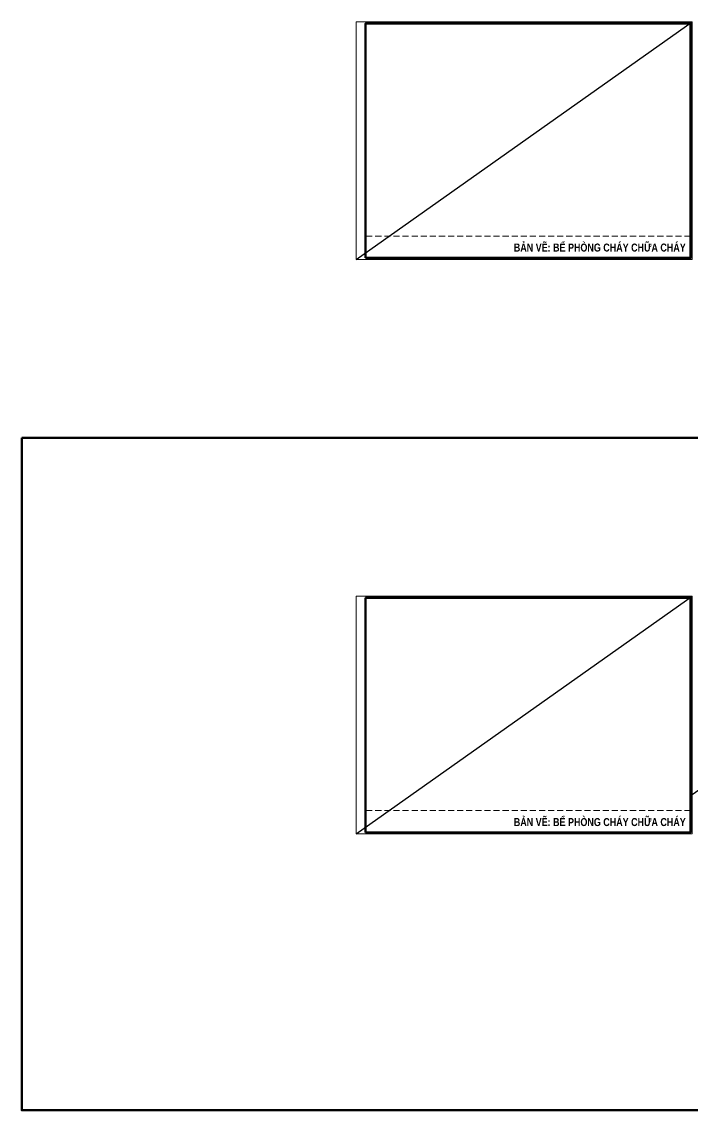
# Model space of a CAD drawing. Header units: millimetres. Extents: x 142758 to 365363, y -504867 to -415100.
# Drawn here: x 142758 to 198041, y -504867 to -415100 of the extents above; entities that cross this region are included whole.
import ezdxf
from ezdxf.enums import TextEntityAlignment as Align

# ---------------------------------------------------------------- set-up
doc = ezdxf.new("R2010")
doc.units = ezdxf.units.MM
doc.header["$LTSCALE"] = 20
doc.header["$MEASUREMENT"] = 0
doc.linetypes.add('HIDDEN', pattern=[0.375, 0.25, -0.125])
doc.layers.get('Defpoints').update_dxf_attribs({"color": 1})
doc.layers.add('0-Text', color=31, linetype='Continuous')
doc.layers.add('Khungten_LCDI', color=7, linetype='Continuous')
doc.layers.add('KCS_Plotter', color=11, linetype='Continuous', plot=False)
doc.layers.add('LC MANH DUT', color=35, linetype='HIDDEN', lineweight=5)
doc.layers.add('LC Net dam3', color=1, linetype='Continuous', lineweight=60)
doc.styles.add('LC3', font='VHARIALB.TTF', dxfattribs={"width": 0.8})

msp = doc.modelspace()

# ---------------------------------------------------------------- linework, layer by layer
at = {"layer": 'Defpoints', "lineweight": 0, "elevation": 5.9}
for points in [[(170321.3, -434702.3), (170321.3, -415100.3), (198041.3, -415100.3), (198041.3, -434702.3)], [(170321.3, -482083.8), (170321.3, -462481.8), (198041.3, -462481.8), (198041.3, -482083.8)]]:
    msp.add_lwpolyline(points, close=True, dxfattribs=at)
at = {"layer": 'KCS_Plotter'}
for p, q in [((170321.3, -434702.3), (198041.3, -415100.3)), ((170321.3, -482083.8), (198041.3, -462481.8))]:
    msp.add_line(p, q, dxfattribs=at)
at = {"layer": 'KCS_Plotter', "ltscale": 2}
msp.add_line((198041.3, -478816.8), (221141.3, -462481.8), dxfattribs=at)
at = {"layer": 'Khungten_LCDI', "color": 5, "lineweight": 60, "elevation": 5.9}
for points in [[(171113.3, -434570.3), (171113.3, -415232.3), (197909.3, -415232.3), (197909.3, -434570.3)], [(171113.3, -481951.8), (171113.3, -462613.8), (197909.3, -462613.8), (197909.3, -481951.8)]]:
    msp.add_lwpolyline(points, close=True, dxfattribs=at)
at = {"layer": 'LC MANH DUT', "ltscale": 100}
for p, q in [((197909.3, -432778.4, 5.9), (171113.3, -432778.4, 5.9)), ((197909.3, -480159.9, 5.9), (171113.3, -480159.9, 5.9))]:
    msp.add_line(p, q, dxfattribs=at)
at = {"layer": 'LC Net dam3', "ltscale": 2}
msp.add_lwpolyline([(142758.5, -449405.5), (365363, -449405.5), (365363, -504867), (142758.5, -504867)], close=True, dxfattribs=at)

# ---------------------------------------------------------------- texts
at = {"layer": '0-Text', "style": 'LC3', "width": 0.8}
for p in [(197506.8, -434051.2, 5.9), (197506.8, -481432.7, 5.9)]:
    msp.add_text('b¶n vÏ: bÓ phßng ch¸y ch÷a ch¸y', height=660, dxfattribs=at).set_placement(p, align=Align.RIGHT)

doc.saveas('drawing.dxf')
